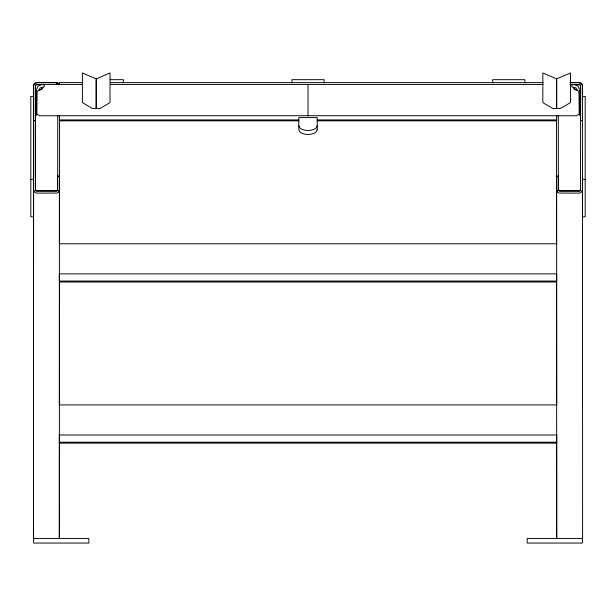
<?xml version="1.0" encoding="UTF-8"?>
<svg xmlns="http://www.w3.org/2000/svg" width="616" height="616" viewBox="0 0 616 616"><rect width="100%" height="100%" fill="white"/><g stroke="black" fill="none" stroke-linecap="round" stroke-linejoin="round"><path stroke-width="0.92" d="M36.375 83.229L34.488 83.814L33.611 85.686L33.441 538.446L88.858 538.446L88.858 543.05L33.611 543.05L33.611 538.446M33.472 538.446L33.611 85.686M57.534 190.467L57.542 176.053L59.382 176.053L59.382 189.381L58.574 191.676M57.719 176.199L57.742 115.662M59.252 538.453L59.29 434.634M59.298 404.835L59.344 274.105M59.359 244.298L59.382 176.053M59.429 538.453L59.459 442.365M59.475 404.889L59.521 281.897M59.536 244.421L59.575 120.466M96.219 80.303L96.212 108.454L96.219 78.925L110.025 72.95L110.025 102.626L100.092 108.454L92.354 108.454L82.413 102.626L82.413 72.95L96.219 78.925M556.648 80.303L556.641 108.454L556.648 78.925L570.455 72.95L570.455 102.626L560.514 108.454L552.775 108.454L542.842 102.626L542.842 72.95L556.648 78.925M57.542 176.053L57.481 190.714L56.633 191.283L36.375 191.283L35.528 190.714L35.451 85.385L36.421 84.415L82.567 84.431M39.401 89.797L39.94 88.003L42.627 87.195M582.436 190.359L581.974 191.899L579.671 193.124L558.874 193.07L557.465 192.315L556.656 189.998L556.656 176.553L558.496 176.553M581.981 191.26L582.451 189.743L582.451 179.241M317.232 125.934L315.715 128.459C311.08 131.154 304.966 131.154 300.331 128.459L298.814 125.934M572.811 84.431L571.386 86.047L575.483 89.951L577.261 90.082L578.932 91.491L579.217 112.974L578.847 114.353L576.453 115.739L39.593 115.739L37.199 114.353L36.829 112.974L37.114 91.491L38.785 90.082L42.658 88.596M580.534 190.09L579.687 190.652L559.428 190.652L558.581 190.09M57.465 190.09L56.618 190.652L36.359 190.652L35.512 190.09L35.451 85.686L36.421 84.723L41.988 84.723M41.896 84.431L37.992 86.047L36.367 89.951L36.367 115.739M38.785 90.082L40.564 89.951L44.66 86.047L43.236 84.431M57.55 176.553L59.39 176.553L59.39 189.998L58.582 192.315L57.172 193.07L36.375 193.124L34.072 191.899L33.611 190.359L33.611 85.385A2.764 2.764 0 0 1 36.375 82.621L57.096 82.629L58.512 83.383L59.267 84.8M56.826 83.237L58.851 83.83M110.141 79.68L123.392 79.68L123.392 82.898M122.584 82.436L123.392 82.436M323.331 82.436L324.139 82.436M492.654 82.436L493.462 82.436M36.375 82.621L57.096 82.629M82.475 82.621L59.39 82.621L59.39 84.461M110.372 82.621L543.189 82.621M570.254 82.621L579.671 82.621A2.764 2.764 0 0 1 582.436 85.385L582.436 216.801L585.2 216.801L585.2 96.458L582.436 96.458M570.062 82.629L579.671 82.621M110.387 84.431L543.073 84.431M569.931 84.431L579.625 84.415L580.595 85.385L580.595 120.636L582.436 120.636M574.058 84.723L579.625 84.723L580.595 85.686L580.518 190.714L579.671 191.283L559.413 191.283L558.566 190.714L558.504 176.053L556.664 176.053L556.664 189.381L557.472 191.676M59.39 119.92L298.883 119.92M317.163 119.92L556.656 119.92M33.611 120.636L35.451 120.636M298.883 120.836L59.39 120.836L59.39 115.261M317.163 120.836L556.656 120.836L556.656 115.261M30.8 179.371L33.564 179.341M582.436 179.341L585.2 179.371M59.39 273.874L556.656 273.874M59.39 281.065L556.656 281.065M556.656 404.92L59.39 404.92L59.39 443.135L556.656 443.135L556.525 281.897M59.39 435.019L556.656 435.019M59.39 442.219L556.656 442.219M579.671 83.229L581.558 83.814L582.436 85.686L582.443 97.22M573.419 87.195L576.106 88.003L576.645 89.797M574.166 88.897L577.261 90.082M574.15 84.431L578.054 86.047L579.679 89.951L579.679 115.739M33.595 189.743L34.065 191.26M582.451 189.743L582.605 538.446L527.188 538.446L527.188 543.05L582.436 543.05L582.436 538.446M558.504 176.053L558.512 190.467M558.304 115.662L558.327 176.199M556.664 176.053L556.687 244.298M556.702 274.105L556.748 404.835M556.756 434.634L556.795 538.453M556.471 120.466L556.51 244.421M556.587 442.365L556.618 538.453M582.436 85.686L582.436 97.143M524.886 82.898L524.886 79.68L492.654 79.68L492.654 82.898M324.139 82.898L324.139 79.68L291.907 79.68L291.907 82.898M308.023 84.431L308.023 115.739M56.557 82.629L56.557 84.415M317.232 129.922L315.715 132.448C311.08 135.143 304.966 135.143 300.331 132.448L298.814 129.922L298.814 117.587L317.232 117.587L317.232 129.922M33.564 96.466L30.8 96.458L30.8 216.801L33.564 216.801L33.564 96.458M556.656 243.774L59.39 243.774L59.39 281.989L556.656 281.989L556.656 243.774"/></g></svg>
